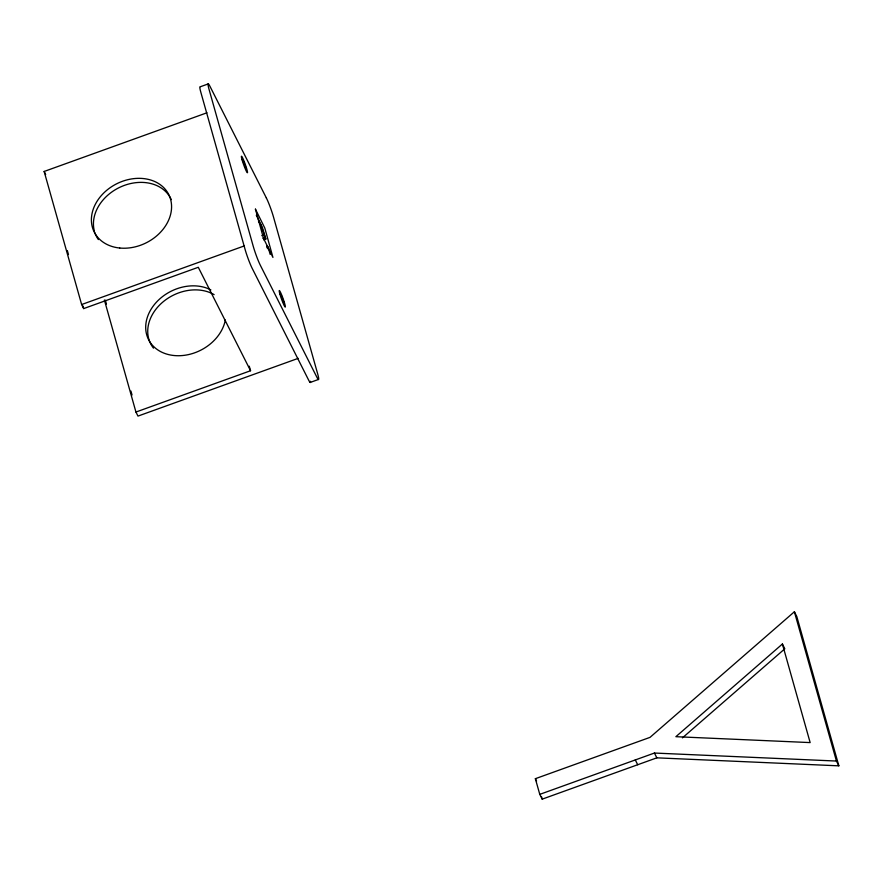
<?xml version="1.0" encoding="UTF-8"?>
<svg xmlns="http://www.w3.org/2000/svg" width="883" height="883" viewBox="0 0 883 883"><rect width="100%" height="100%" fill="white"/><g stroke="black" fill="none" stroke-linecap="round" stroke-linejoin="round"><path stroke-width="1.32" d="M794.391 611.764L650.009 737.371L535.363 778.696L539.778 794.369L542.195 799.148L656.842 757.835L838.85 765.837L796.808 616.544L794.391 611.764L836.433 761.047L838.85 765.837M782.393 644.016L675.881 736.687L810.153 742.592L782.393 644.016L784.799 648.806L682.438 737.868M208.388 83.852L200.187 86.81A14.603 1.369 70.2 0 0 200.905 92.527L245.044 249.26A14.603 1.369 70.2 0 0 252.218 268.421L308.575 379.977A14.603 1.369 70.2 0 0 310.485 381.279M104.393 300.043L135.938 412.041L250.551 370.739L198.289 267.284L83.675 308.586L81.633 304.536L44.15 171.457L206.964 112.781M261.787 235.64L264.271 234.746L265.827 239.028L263.642 239.812M262.836 238.222L265.032 237.439M81.633 304.536L244.448 245.86M298.211 358.355L137.98 416.092L135.938 412.041M310.165 382.46L318.366 379.502M539.778 794.369L654.424 753.044L836.433 761.047M654.424 753.044L656.842 757.835M635.285 759.943L637.703 764.733M256.302 215.22L262.361 227.35L265.827 239.028M258.454 221.103L260.673 224.514L264.271 234.746M535.363 778.696L536.566 781.08M44.15 171.457L45.684 174.492M541.456 796.532L542.195 799.148M270.165 254.392L268.355 247.98L267.549 246.39L268.311 249.072L266.699 245.893L267.361 248.233M249.271 366.191L250.551 370.739M105.32 300.143L106.435 304.094M130.927 391.059L132.042 395.01M67.351 250.606L68.466 254.558M82.936 305.948L83.675 308.586M98.388 239.58A41.711 33.002 -26.8 0 1 94.834 232.626M94.459 231.401A41.711 33.002 -26.8 0 1 122.251 186.214A41.711 33.002 -26.8 0 1 171.28 199.613M153.476 348.134A41.711 33.002 -26.8 0 1 162.042 302.737A41.711 33.002 -26.8 0 1 214.127 294.624M225.331 320.021A41.711 33.002 -26.8 0 1 172.571 355.352A41.711 33.002 -26.8 0 1 150.717 309.856A41.711 33.002 -26.8 0 1 210.871 289.911M243.576 161.368L243.046 161.004L245.871 168.002L243.576 161.368M281.412 295.717L280.882 295.352L283.719 302.35L281.412 295.717M255.43 209.139L263.564 238.476L272.935 257.406L264.801 228.068L255.43 209.139M266.324 197.891L209.977 86.335A14.603 1.369 70.2 0 0 209.105 89.569L253.244 246.302A14.603 1.369 70.2 0 0 260.43 265.463L316.776 377.019A14.603 1.369 70.2 0 0 317.648 373.796L273.509 217.052A14.603 1.369 70.2 0 0 266.324 197.891M119.746 248.024A41.711 33.002 -26.8 0 0 170.551 199.194A41.711 33.002 -26.8 0 0 104.15 192.615A41.711 33.002 -26.8 0 0 119.746 248.024M279.878 294.072A8.764 0.817 70.2 0 0 285.143 307.052A8.764 0.817 70.2 0 0 281.865 295.419A8.764 0.817 70.2 0 0 279.878 294.072M242.041 159.724A8.764 0.817 70.2 0 0 247.306 172.715A8.764 0.817 70.2 0 0 244.028 161.081A8.764 0.817 70.2 0 0 242.041 159.724"/></g></svg>
